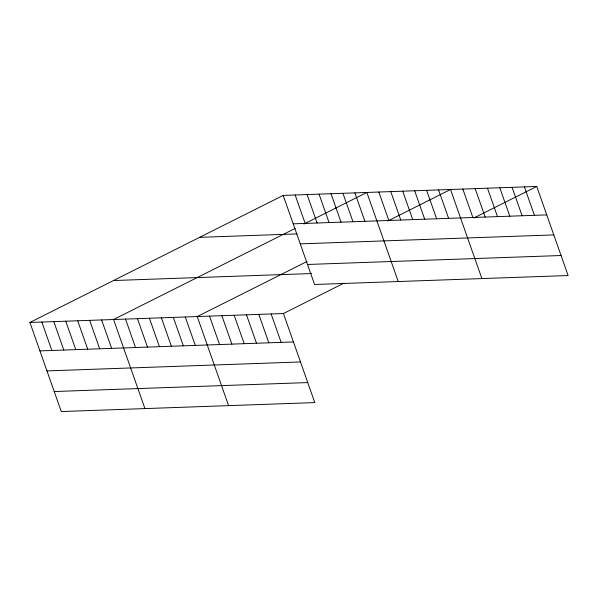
<?xml version="1.0" encoding="UTF-8"?>
<svg xmlns="http://www.w3.org/2000/svg" width="598" height="598" viewBox="0 0 598 598"><rect width="100%" height="100%" fill="white"/><g stroke="black" fill="none" stroke-linecap="round" stroke-linejoin="round"><path stroke-width="0.9" d="M29.9 322.464L283.437 313.516L314.802 402.589L61.265 411.544L29.9 322.464L283.198 195.411L536.735 186.456L568.1 275.536L314.563 284.484L283.198 195.411M295.218 228.399L113.568 319.511L144.933 408.584M303.971 224.003L366.866 192.459L398.231 281.531M307.066 261.461L197.235 316.559L228.6 405.631M387.639 221.051L450.533 189.506L481.898 278.578M283.437 313.516L343.94 283.168M473.84 218.001L536.735 186.456M293.207 223.846L546.744 214.891M199.612 237.339L297.064 233.9M300.256 243.857L553.793 234.902M307.522 264.473L561.051 255.518M113.485 280.537L311.61 273.54M39.909 350.899L293.446 341.944M46.958 370.91L300.495 361.954M54.224 391.533L307.753 382.578M524.416 186.89L534.433 215.325M512.105 187.331L522.114 215.758M499.786 187.765L509.802 216.192M487.475 188.198L497.484 216.626M475.156 188.632L485.172 217.067M462.845 189.065L472.854 217.5M438.581 189.925L448.59 218.352M426.628 190.343L436.637 218.778M414.676 190.769L424.685 219.197M402.723 191.188L412.732 219.623M390.771 191.614L400.78 220.042M378.818 192.033L388.827 220.468M354.913 192.877L364.922 221.312M342.96 193.304L352.97 221.731M331.008 193.722L341.017 222.157M319.055 194.148L329.064 222.576M307.103 194.567L317.112 223.002M295.15 194.993L305.159 223.42M271.118 313.95L281.135 342.377M258.807 314.384L268.816 342.811M246.488 314.817L256.505 343.252M234.177 315.251L244.186 343.686M221.865 315.684L231.875 344.119M209.547 316.125L219.563 344.553M185.283 316.977L195.292 345.412M173.33 317.403L183.339 345.831M161.378 317.822L171.387 346.257M149.425 318.248L159.434 346.676M137.473 318.667L147.482 347.102M125.52 319.093L135.529 347.52M101.615 319.937L111.624 348.365M89.663 320.356L99.672 348.791M77.71 320.782L87.719 349.21M65.758 321.201L75.767 349.628M53.805 321.619L63.814 350.054M41.853 322.045L51.862 350.473"/></g></svg>
